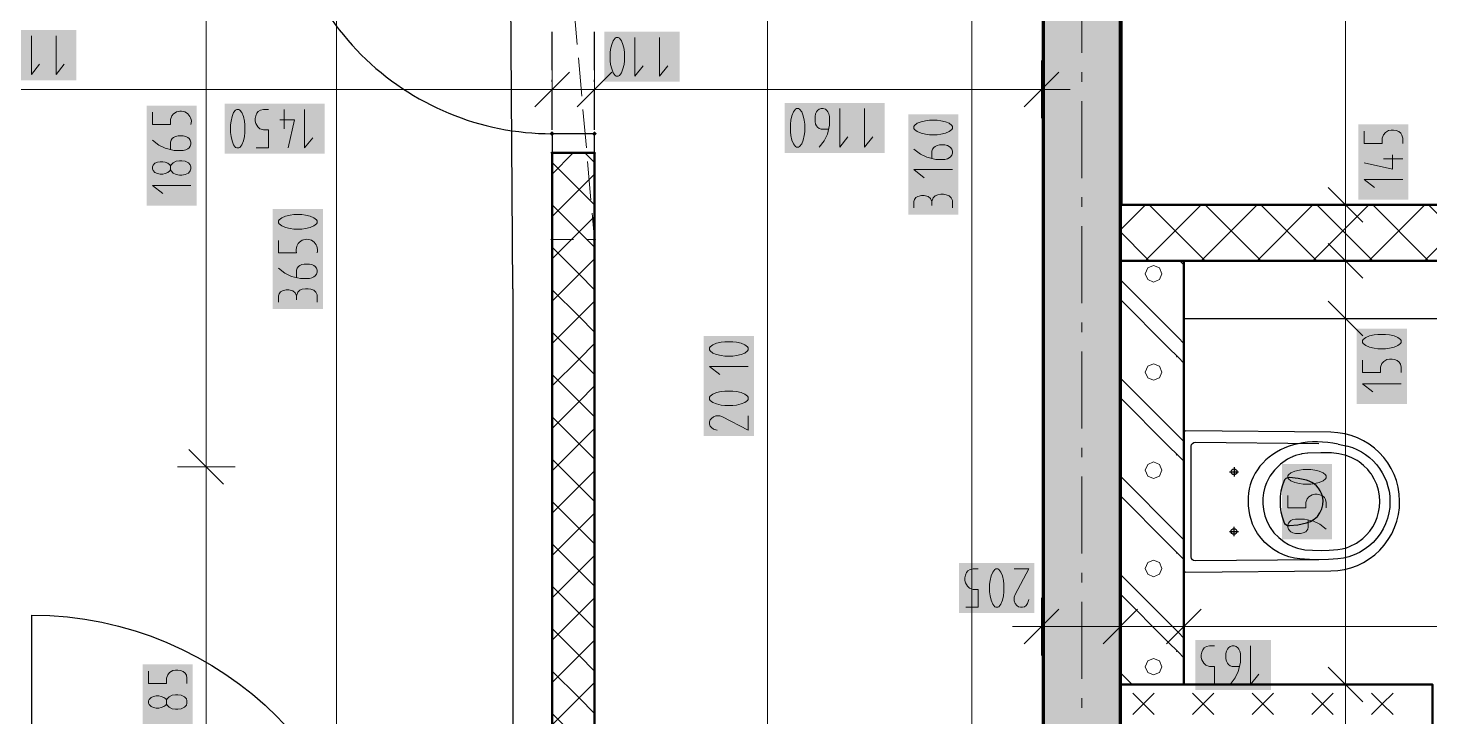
# Model space of a CAD drawing. Header units: millimetres. Extents: x 0 to 594, y 0 to 420.
# Drawn here: x 124.77 to 162.06, y 265.68 to 284.02 of the extents above; entities that cross this region are included whole.
import ezdxf

# ---------------------------------------------------------------- set-up
doc = ezdxf.new("R2010")
doc.units = ezdxf.units.MM
doc.header["$LTSCALE"] = 8
for name, color, linetype in [('PDF_Dvere', 7, 'Continuous'), ('PDF_Instalacni prizdivka do 1m', 7, 'Continuous'), ('PDF_Instalacni prizdivky', 7, 'Continuous'), ('PDF_Koty delkove', 7, 'Continuous'), ('PDF_Kuchyne', 7, 'Continuous'), ('PDF_Osy hlavni', 7, 'Continuous'), ('PDF_Preklady', 7, 'Continuous'), ('PDF_Pricky CP', 7, 'Continuous'), ('PDF_Pricky zdene', 7, 'Continuous'), ('PDF_Sanita', 7, 'Continuous'), ('PDF_Steny obvodove nosne', 7, 'Continuous'), ('RED_2.5mm^2', 1, 'Continuous')]:
    doc.layers.add(name, color=color, linetype=linetype)

msp = doc.modelspace()

# ---------------------------------------------------------------- hatches: boundary and pattern name
at = {"layer": 'PDF_Steny obvodove nosne', "true_color": 0xc0c0c0, "transparency": 33554559}
msp.add_hatch(color=9, dxfattribs=at).paths.add_polyline_path([(151.777, 343.884), (151.777, 253.993), (153.827, 253.993), (153.827, 346.377), (153.827, 348.917), (151.777, 348.231)])

# ---------------------------------------------------------------- linework, layer by layer
at = {"layer": 'PDF_Dvere', "lineweight": 25}
for points in [[(138.708, 287.661), (138.708, 288.381), (131.533, 288.381, 0.414214), (138.708, 281.206)], [(124.871, 259.169), (124.871, 268.394, -0.414213), (134.096, 259.169), (133.236, 259.169)]]:
    msp.add_lwpolyline(points, format="xyb", dxfattribs=at)
for points in [[(138.708, 282.895), (138.708, 283.92)], [(139.836, 282.895), (139.836, 283.92)], [(138.708, 282.588), (138.708, 282.639)], [(138.708, 281.306), (138.708, 282.331)], [(139.836, 282.588), (139.836, 282.639)], [(139.836, 281.306), (139.836, 282.331)]]:
    msp.add_lwpolyline(points, dxfattribs=at)
msp.add_lwpolyline([(139.836, 280.694), (139.836, 281.206), (138.708, 281.206), (138.708, 280.694)], close=True, dxfattribs=at)
at = {"layer": 'PDF_Dvere', "lineweight": 25, "transparency": 33554559}
for points in [[(138.708, 281.142), (138.644, 281.206), (138.772, 281.206), (138.708, 281.27)], [(139.836, 281.142), (139.772, 281.206), (139.9, 281.206), (139.836, 281.27)]]:
    msp.add_solid(points, dxfattribs=at)
at = {"layer": 'PDF_Instalacni prizdivka do 1m', "lineweight": 25}
msp.add_lwpolyline([(177.556, 277.824), (155.518, 277.824), (155.518, 276.286), (177.556, 276.286)], close=True, dxfattribs=at)
at = {"layer": 'PDF_Instalacni prizdivky', "lineweight": 50}
msp.add_lwpolyline([(153.827, 277.824), (153.827, 266.549), (153.827, 266.549), (155.518, 266.549), (155.518, 277.824), (153.878, 277.824)], close=True, dxfattribs=at)
at = {"layer": 'PDF_Instalacni prizdivky', "lineweight": 9}
for points in [[(154.711, 277.697), (154.556, 277.633), (154.491, 277.478), (154.556, 277.323), (154.711, 277.258), (154.866, 277.323), (154.931, 277.478), (154.866, 277.633)], [(154.711, 275.084), (154.556, 275.019), (154.491, 274.864), (154.556, 274.709), (154.711, 274.645), (154.866, 274.709), (154.931, 274.864), (154.866, 275.019)], [(154.711, 272.47), (154.556, 272.406), (154.491, 272.25), (154.556, 272.095), (154.711, 272.031), (154.866, 272.095), (154.931, 272.25), (154.866, 272.406)], [(154.711, 269.856), (154.556, 269.792), (154.491, 269.637), (154.556, 269.481), (154.711, 269.417), (154.866, 269.481), (154.931, 269.637), (154.866, 269.792)], [(154.711, 267.243), (154.556, 267.178), (154.491, 267.023), (154.556, 266.868), (154.711, 266.803), (154.866, 266.868), (154.931, 267.023), (154.866, 267.178)]]:
    msp.add_lwpolyline(points, close=True, dxfattribs=at)
for points in [[(155.518, 277.716), (155.411, 277.824)], [(155.518, 275.625), (155.364, 275.779), (153.827, 277.316)], [(155.364, 275.256), (155.103, 275.518), (153.827, 276.794)], [(155.518, 275.102), (155.364, 275.256)], [(155.518, 273.011), (155.364, 273.165), (153.827, 274.703)], [(155.103, 272.904), (153.827, 274.18)], [(155.364, 272.642), (155.103, 272.904)], [(155.518, 272.489), (155.364, 272.642)], [(155.518, 270.398), (155.364, 270.551), (153.827, 272.089)], [(155.103, 270.29), (153.827, 271.566)], [(155.364, 270.029), (155.103, 270.29)], [(155.518, 269.875), (155.364, 270.029)], [(155.518, 267.784), (155.364, 267.938), (153.827, 269.475)], [(155.103, 267.676), (153.827, 268.953)], [(155.364, 267.415), (155.103, 267.676)], [(155.518, 267.261), (155.364, 267.415)], [(154.14, 266.549), (153.827, 266.862)]]:
    msp.add_lwpolyline(points, dxfattribs=at)
at = {"layer": 'PDF_Instalacni prizdivky', "lineweight": 9, "transparency": 33554559}
for points in [[(155.325, 275.251), (155.302, 275.274), (155.348, 275.274), (155.325, 275.298)], [(155.325, 272.638), (155.302, 272.661), (155.348, 272.661), (155.325, 272.684)], [(155.325, 270.024), (155.302, 270.047), (155.348, 270.047), (155.325, 270.07)], [(155.325, 267.41), (155.302, 267.433), (155.348, 267.433), (155.325, 267.456)]]:
    msp.add_solid(points, dxfattribs=at)
at = {"layer": 'PDF_Koty delkove', "lineweight": 18}
for points in [[(159.819, 201.257), (159.819, 207.919), (159.819, 209.406), (159.819, 214.232), (159.819, 226.311), (159.819, 231.859), (159.819, 233.134), (159.819, 235.697), (159.819, 235.977), (159.819, 238.464), (159.819, 245.631), (159.819, 246.152), (159.819, 246.197), (159.819, 252.01), (159.819, 253.839), (159.819, 256.453), (159.819, 264.96), (159.819, 266.549), (159.819, 276.286), (159.819, 277.824), (159.819, 279.31), (159.819, 282.769), (159.819, 346.377)], [(149.874, 256.404), (149.874, 256.657), (149.874, 260.145), (149.874, 261.578), (149.874, 264.191), (149.874, 272.982), (149.874, 296.581), (149.874, 298.067)], [(129.51, 259.169), (129.51, 272.34), (129.51, 291.456), (129.51, 296.581)], [(132.971, 131.814), (132.971, 141.401), (132.971, 148.214), (132.971, 152.006), (132.971, 168.201), (132.971, 172.708), (132.971, 188.291), (132.971, 256.401), (132.971, 259.169), (132.971, 296.581)], [(144.437, 296.581), (144.437, 284.794), (144.437, 264.191), (144.437, 263.423)], [(124.857, 283.808), (124.857, 282.783), (125.075, 283.056)], [(125.514, 283.808), (125.514, 282.783), (125.732, 283.056)], [(140.5, 283.748), (140.472, 283.765), (140.418, 283.765), (140.39, 283.748), (140.336, 283.679), (140.295, 283.577), (140.268, 283.457), (140.254, 283.354)], [(140.254, 283.354), (140.254, 283.149), (140.268, 283.048), (140.295, 282.928), (140.336, 282.825), (140.39, 282.757), (140.418, 282.74), (140.472, 282.74), (140.5, 282.757), (140.554, 282.825), (140.595, 282.928), (140.623, 283.048), (140.637, 283.149), (140.637, 283.354), (140.623, 283.457), (140.595, 283.577), (140.554, 283.679), (140.5, 283.748)], [(140.911, 283.765), (140.911, 282.74), (141.129, 283.013)], [(141.568, 283.765), (141.568, 282.74), (141.786, 283.013)], [(138.708, 283.155), (138.708, 282.386), (138.708, 281.617)], [(139.836, 283.155), (139.836, 282.386), (139.836, 281.617)], [(151.726, 283.155), (151.726, 282.386), (151.726, 281.617)], [(139.17, 282.847), (138.247, 281.925)], [(140.297, 282.847), (139.375, 281.925)], [(152.187, 282.847), (151.265, 281.925)], [(151.726, 282.386), (147.263, 282.386), (146.587, 282.386), (142.789, 282.386), (139.836, 282.386), (138.708, 282.386), (123.846, 282.386), (122.719, 282.386), (115.8, 282.386), (98.375, 282.386), (96.838, 282.386), (95.812, 282.386)], [(151.726, 282.386), (152.495, 282.386)], [(130.84, 280.827), (131.168, 280.827), (131.168, 281.305), (131.031, 281.305), (130.936, 281.339), (130.881, 281.391), (130.827, 281.476), (130.813, 281.543), (130.813, 281.612), (130.827, 281.681), (130.854, 281.748), (130.895, 281.8), (130.949, 281.835), (131.031, 281.852), (131.168, 281.852)], [(131.579, 281.852), (131.579, 281.339)], [(132.127, 281.852), (132.127, 280.827), (132.345, 281.1)], [(146.062, 281.326), (145.87, 281.326), (145.815, 281.344), (145.774, 281.377), (145.747, 281.412), (145.72, 281.462), (145.706, 281.531), (145.706, 281.667), (145.72, 281.736), (145.747, 281.787), (145.774, 281.821), (145.815, 281.856), (145.87, 281.873), (145.925, 281.873), (145.98, 281.856), (146.021, 281.821), (146.048, 281.787), (146.076, 281.736)], [(146.076, 281.736), (146.09, 281.667), (146.09, 281.429), (146.035, 281.19), (145.952, 281.019), (145.815, 280.848)], [(146.363, 281.873), (146.363, 280.848), (146.582, 281.121)], [(147.02, 281.873), (147.02, 280.848), (147.239, 281.121)], [(131.47, 281.578), (131.853, 281.578), (131.688, 280.827)], [(160.313, 281.276), (160.313, 280.947), (160.79, 280.947), (160.79, 281.085), (160.825, 281.18), (160.877, 281.235), (160.962, 281.289), (161.029, 281.303), (161.098, 281.303), (161.167, 281.289), (161.234, 281.262), (161.286, 281.221), (161.32, 281.167), (161.338, 281.085), (161.338, 280.947)], [(128.556, 280.79), (128.556, 280.981), (128.573, 281.036), (128.607, 281.077), (128.642, 281.104), (128.692, 281.131), (128.761, 281.145), (128.897, 281.145), (128.966, 281.131), (129.017, 281.104), (129.051, 281.077), (129.086, 281.036), (129.103, 280.981), (129.103, 280.927), (129.086, 280.872), (129.051, 280.831), (129.017, 280.804), (128.966, 280.776), (128.897, 280.762), (128.659, 280.762), (128.42, 280.817), (128.249, 280.899), (128.078, 281.036)], [(148.815, 280.551), (148.815, 280.742), (148.832, 280.797), (148.866, 280.839), (148.901, 280.866), (148.951, 280.893), (149.02, 280.907), (149.156, 280.907), (149.225, 280.893), (149.276, 280.866), (149.31, 280.839), (149.345, 280.797), (149.362, 280.742), (149.362, 280.688), (149.345, 280.633), (149.31, 280.592), (149.276, 280.565), (149.225, 280.537)], [(128.864, 280.488), (128.795, 280.488), (128.71, 280.474), (128.625, 280.434), (128.573, 280.379), (128.556, 280.352), (128.556, 280.242), (128.573, 280.215), (128.625, 280.16), (128.71, 280.119), (128.795, 280.105), (128.864, 280.105), (128.949, 280.119), (129.035, 280.16), (129.086, 280.215), (129.103, 280.27), (129.103, 280.324), (129.086, 280.379), (129.035, 280.434), (128.949, 280.474), (128.864, 280.488)], [(149.225, 280.537), (149.156, 280.523), (148.917, 280.523), (148.678, 280.578), (148.507, 280.66), (148.337, 280.797)], [(161.064, 280.646), (161.064, 280.263), (160.313, 280.428)], [(161.338, 280.537), (160.825, 280.537)], [(128.556, 280.242), (128.539, 280.215), (128.487, 280.174), (128.42, 280.147), (128.351, 280.133), (128.282, 280.133), (128.215, 280.147), (128.146, 280.174), (128.095, 280.229), (128.078, 280.27), (128.078, 280.324), (128.095, 280.365), (128.146, 280.42), (128.215, 280.447), (128.282, 280.461), (128.351, 280.461), (128.42, 280.447), (128.487, 280.42), (128.539, 280.379), (128.556, 280.352)], [(149.362, 280.25), (148.337, 280.25), (148.61, 280.031)], [(129.103, 279.831), (128.078, 279.831), (128.351, 279.613)], [(160.281, 278.849), (159.358, 279.771)], [(161.338, 279.989), (160.313, 279.989), (160.585, 279.771)], [(148.337, 279.237), (148.337, 279.401), (148.353, 279.456), (148.388, 279.51), (148.44, 279.538), (148.541, 279.565), (148.61, 279.565), (148.712, 279.538), (148.781, 279.483), (148.815, 279.401), (148.815, 279.292)], [(149.362, 279.237), (149.362, 279.428), (149.327, 279.497), (149.276, 279.552), (149.191, 279.579), (149.122, 279.593), (149.053, 279.593), (148.968, 279.579), (148.901, 279.552), (148.849, 279.497), (148.815, 279.401)], [(160.588, 279.31), (159.819, 279.31), (159.051, 279.31)], [(160.281, 277.363), (159.358, 278.285)], [(131.911, 277.383), (131.911, 277.574), (131.929, 277.629), (131.963, 277.67), (131.997, 277.697), (132.048, 277.724), (132.116, 277.738), (132.253, 277.738), (132.321, 277.724), (132.373, 277.697), (132.406, 277.67), (132.441, 277.629), (132.459, 277.574), (132.459, 277.52), (132.441, 277.465), (132.406, 277.424), (132.373, 277.397), (132.321, 277.369), (132.253, 277.355), (132.014, 277.355), (131.775, 277.41), (131.604, 277.492), (131.434, 277.629)], [(160.588, 277.824), (159.819, 277.824), (159.051, 277.824)], [(131.434, 276.726), (131.434, 276.89), (131.45, 276.945), (131.485, 276.999), (131.536, 277.027), (131.638, 277.054), (131.706, 277.054), (131.809, 277.027), (131.878, 276.972), (131.911, 276.89), (131.911, 276.781)], [(132.459, 276.726), (132.459, 276.917), (132.424, 276.985), (132.373, 277.04), (132.288, 277.067), (132.219, 277.081), (132.15, 277.081), (132.065, 277.067), (131.997, 277.04), (131.946, 276.985), (131.911, 276.89)], [(160.281, 275.825), (159.358, 276.748)], [(160.588, 276.286), (159.819, 276.286), (159.051, 276.286)], [(160.885, 275.867), (160.68, 275.867), (160.579, 275.853), (160.459, 275.826), (160.356, 275.785), (160.288, 275.73), (160.271, 275.703), (160.271, 275.648), (160.288, 275.62), (160.356, 275.566), (160.459, 275.525), (160.579, 275.497), (160.68, 275.483), (160.885, 275.483), (160.988, 275.497), (161.108, 275.525), (161.21, 275.566), (161.279, 275.62), (161.296, 275.648), (161.296, 275.703), (161.279, 275.73), (161.21, 275.785), (161.108, 275.826), (160.988, 275.853)], [(160.988, 275.853), (160.885, 275.867)], [(143.925, 275.013), (142.9, 275.013), (143.173, 274.795)], [(160.271, 275.183), (160.271, 274.854), (160.749, 274.854), (160.749, 274.991), (160.784, 275.087), (160.835, 275.142), (160.92, 275.196), (160.988, 275.21), (161.057, 275.21), (161.125, 275.196), (161.193, 275.169), (161.244, 275.128), (161.279, 275.073), (161.296, 274.991), (161.296, 274.854)], [(161.296, 274.553), (160.271, 274.553), (160.544, 274.334)], [(143.925, 273.699), (143.925, 273.315), (143.241, 273.672), (143.173, 273.699), (143.07, 273.699), (143.002, 273.672), (142.951, 273.631), (142.916, 273.59), (142.9, 273.535), (142.9, 273.48), (142.916, 273.425), (142.951, 273.384), (143.002, 273.343), (143.104, 273.315)], [(129.971, 271.879), (129.049, 272.801)], [(130.279, 272.34), (129.51, 272.34), (128.741, 272.34)], [(158.896, 272.267), (158.691, 272.267), (158.589, 272.253), (158.469, 272.225), (158.367, 272.184), (158.298, 272.13), (158.282, 272.102), (158.282, 272.048), (158.298, 272.02), (158.367, 271.966), (158.469, 271.925), (158.589, 271.897), (158.691, 271.883), (158.896, 271.883)], [(158.896, 271.883), (158.998, 271.897), (159.118, 271.925), (159.221, 271.966), (159.289, 272.02), (159.307, 272.048), (159.307, 272.102), (159.289, 272.13), (159.221, 272.184), (159.118, 272.225), (158.998, 272.253), (158.896, 272.267)], [(158.282, 271.582), (158.282, 271.254), (158.759, 271.254), (158.759, 271.391), (158.794, 271.486), (158.846, 271.541), (158.931, 271.596), (158.998, 271.61), (159.067, 271.61), (159.136, 271.596), (159.203, 271.568), (159.255, 271.527), (159.289, 271.473), (159.307, 271.391), (159.307, 271.254)], [(159.307, 270.679), (159.136, 270.816), (158.965, 270.898), (158.726, 270.952), (158.486, 270.952), (158.418, 270.938), (158.367, 270.911), (158.333, 270.884), (158.298, 270.843), (158.282, 270.788), (158.282, 270.734), (158.298, 270.679), (158.333, 270.638), (158.367, 270.611), (158.418, 270.583), (158.486, 270.569), (158.623, 270.569), (158.691, 270.583), (158.759, 270.611), (158.811, 270.679), (158.828, 270.734), (158.828, 270.925)], [(149.719, 268.603), (150.047, 268.603), (150.047, 269.081), (149.91, 269.081), (149.815, 269.116), (149.76, 269.167), (149.706, 269.252), (149.692, 269.32), (149.692, 269.388), (149.706, 269.457), (149.733, 269.525), (149.774, 269.576), (149.828, 269.611), (149.91, 269.628), (150.047, 269.628)], [(150.513, 268.603), (150.567, 268.603), (150.595, 268.62), (150.649, 268.688), (150.69, 268.791), (150.718, 268.911), (150.732, 269.012), (150.732, 269.217), (150.718, 269.32), (150.69, 269.44), (150.649, 269.542), (150.595, 269.611), (150.567, 269.628), (150.513, 269.628), (150.485, 269.611), (150.431, 269.542), (150.39, 269.44), (150.363, 269.32), (150.349, 269.217)], [(151.006, 269.628), (151.389, 269.628), (151.033, 268.944), (151.006, 268.876), (151.006, 268.773), (151.033, 268.706), (151.074, 268.654), (151.115, 268.62), (151.17, 268.603), (151.224, 268.603), (151.279, 268.62), (151.32, 268.654), (151.361, 268.706), (151.389, 268.807)], [(150.349, 269.217), (150.349, 269.012), (150.363, 268.911), (150.39, 268.791), (150.431, 268.688), (150.485, 268.62), (150.513, 268.603)], [(152.187, 268.552), (151.265, 267.629)], [(151.726, 268.859), (151.726, 268.09), (151.726, 267.322)], [(154.288, 268.552), (153.366, 267.629)], [(153.827, 268.859), (153.827, 268.09), (153.827, 267.322)], [(155.979, 268.552), (155.057, 267.629)], [(155.518, 268.859), (155.518, 268.09), (155.518, 267.322)], [(151.726, 268.09), (150.957, 268.09)], [(190.009, 268.09), (188.882, 268.09), (183.507, 268.09), (177.556, 268.09), (155.518, 268.09), (153.827, 268.09), (151.726, 268.09)], [(156.006, 266.553), (156.335, 266.553), (156.335, 267.03), (156.198, 267.03), (156.102, 267.065), (156.047, 267.117), (155.993, 267.202), (155.979, 267.269), (155.979, 267.338), (155.993, 267.407), (156.02, 267.474), (156.061, 267.526), (156.116, 267.56), (156.198, 267.578), (156.335, 267.578)], [(156.65, 267.167), (156.636, 267.235), (156.636, 267.372), (156.65, 267.44), (156.677, 267.492), (156.704, 267.526), (156.745, 267.56), (156.8, 267.578), (156.855, 267.578), (156.91, 267.56), (156.951, 267.526), (156.978, 267.492), (157.006, 267.44), (157.02, 267.372), (157.02, 267.133), (156.965, 266.894), (156.883, 266.723), (156.745, 266.553)], [(157.293, 267.578), (157.293, 266.553), (157.512, 266.825)], [(156.992, 267.03), (156.8, 267.03), (156.745, 267.048), (156.704, 267.082), (156.677, 267.117), (156.65, 267.167)], [(127.972, 266.905), (127.972, 266.576), (128.45, 266.576), (128.45, 266.714), (128.485, 266.809), (128.536, 266.864), (128.621, 266.918), (128.689, 266.932), (128.757, 266.932), (128.826, 266.918), (128.894, 266.891), (128.945, 266.85), (128.98, 266.796), (128.997, 266.714), (128.997, 266.576)], [(160.281, 266.088), (159.358, 267.01)], [(160.588, 266.549), (159.819, 266.549), (159.051, 266.549)], [(128.433, 266.001), (128.381, 265.96), (128.314, 265.933), (128.245, 265.919), (128.176, 265.919), (128.109, 265.933), (128.04, 265.96), (127.989, 266.015), (127.972, 266.056), (127.972, 266.111), (127.989, 266.152), (128.04, 266.207), (128.109, 266.234), (128.176, 266.248), (128.245, 266.248), (128.314, 266.234), (128.381, 266.207), (128.433, 266.166), (128.45, 266.139)], [(128.45, 266.029), (128.433, 266.001)]]:
    msp.add_lwpolyline(points, dxfattribs=at)
for points in [[(128.078, 281.775), (128.078, 281.447), (128.556, 281.447), (128.556, 281.584), (128.591, 281.679), (128.642, 281.734, -0.753202), (129.103, 281.447)], [(131.434, 278.368), (131.434, 278.04), (131.911, 278.04, -1.30691), (132.459, 278.04)]]:
    msp.add_lwpolyline(points, format="xyb", dxfattribs=at)
for points in [[(130.156, 281.441), (130.156, 281.236), (130.17, 281.134), (130.197, 281.015), (130.238, 280.912), (130.292, 280.843), (130.32, 280.827), (130.374, 280.827), (130.402, 280.843), (130.456, 280.912), (130.497, 281.015), (130.525, 281.134), (130.539, 281.236), (130.539, 281.441), (130.525, 281.543), (130.497, 281.663), (130.456, 281.766), (130.402, 281.835), (130.374, 281.852), (130.32, 281.852), (130.292, 281.835), (130.238, 281.766), (130.197, 281.663), (130.17, 281.543)], [(145.049, 281.462), (145.049, 281.257), (145.063, 281.156), (145.09, 281.036), (145.131, 280.934), (145.185, 280.865), (145.213, 280.848), (145.267, 280.848), (145.295, 280.865), (145.35, 280.934), (145.391, 281.036), (145.419, 281.156), (145.433, 281.257), (145.433, 281.462), (145.419, 281.565), (145.391, 281.685), (145.35, 281.787), (145.295, 281.856), (145.267, 281.873), (145.213, 281.873), (145.185, 281.856), (145.131, 281.787), (145.09, 281.685), (145.063, 281.565)], [(148.951, 281.564), (148.746, 281.564), (148.644, 281.55), (148.525, 281.523), (148.422, 281.482), (148.353, 281.427), (148.337, 281.399), (148.337, 281.345), (148.353, 281.317), (148.422, 281.263), (148.525, 281.222), (148.644, 281.194), (148.746, 281.18), (148.951, 281.18), (149.053, 281.194), (149.173, 281.222), (149.276, 281.263), (149.345, 281.317), (149.362, 281.345), (149.362, 281.399), (149.345, 281.427), (149.276, 281.482), (149.173, 281.523), (149.053, 281.55)], [(132.048, 279.053), (131.843, 279.053), (131.741, 279.039), (131.621, 279.011), (131.519, 278.97), (131.45, 278.916), (131.434, 278.888), (131.434, 278.834), (131.45, 278.806), (131.519, 278.752), (131.621, 278.711), (131.741, 278.683), (131.843, 278.669), (132.048, 278.669), (132.15, 278.683), (132.27, 278.711), (132.373, 278.752), (132.441, 278.806), (132.459, 278.834), (132.459, 278.888), (132.441, 278.916), (132.373, 278.97), (132.27, 279.011), (132.15, 279.039)], [(143.514, 275.67), (143.309, 275.67), (143.207, 275.656), (143.087, 275.629), (142.985, 275.588), (142.916, 275.534), (142.9, 275.506), (142.9, 275.452), (142.916, 275.424), (142.985, 275.369), (143.087, 275.328), (143.207, 275.3), (143.309, 275.286), (143.514, 275.286), (143.616, 275.3), (143.736, 275.328), (143.839, 275.369), (143.907, 275.424), (143.925, 275.452), (143.925, 275.506), (143.907, 275.534), (143.839, 275.588), (143.736, 275.629), (143.616, 275.656)], [(143.514, 274.356), (143.309, 274.356), (143.207, 274.342), (143.087, 274.315), (142.985, 274.274), (142.916, 274.22), (142.9, 274.192), (142.9, 274.137), (142.916, 274.11), (142.985, 274.055), (143.087, 274.014), (143.207, 273.986), (143.309, 273.972), (143.514, 273.972), (143.616, 273.986), (143.736, 274.014), (143.839, 274.055), (143.907, 274.11), (143.925, 274.137), (143.925, 274.192), (143.907, 274.22), (143.839, 274.274), (143.736, 274.315), (143.616, 274.342)], [(128.757, 266.275), (128.689, 266.275), (128.604, 266.261), (128.519, 266.221), (128.467, 266.166), (128.45, 266.139), (128.45, 266.029), (128.467, 266.001), (128.519, 265.946), (128.604, 265.905), (128.689, 265.891), (128.757, 265.891), (128.843, 265.905), (128.929, 265.946), (128.98, 266.001), (128.997, 266.056), (128.997, 266.111), (128.98, 266.166), (128.929, 266.221), (128.843, 266.261)]]:
    msp.add_lwpolyline(points, close=True, dxfattribs=at)
at = {"layer": 'PDF_Koty delkove', "color": 7, "lineweight": 18, "true_color": 0xffffff, "transparency": 33554559}
for points in [[(126.051, 283.962), (124.046, 283.962), (126.051, 282.63), (124.046, 282.63)], [(142.105, 283.919), (140.1, 283.919), (142.105, 282.587), (140.1, 282.587)], [(129.257, 279.294), (129.257, 281.956), (127.925, 279.294), (127.925, 281.956)], [(132.664, 282.006), (130.002, 282.006), (132.664, 280.673), (130.002, 280.673)], [(147.557, 282.027), (144.896, 282.027), (147.557, 280.695), (144.896, 280.695)], [(149.516, 279.055), (149.516, 281.717), (148.183, 279.055), (148.183, 281.717)], [(161.492, 279.452), (161.492, 281.457), (160.159, 279.452), (160.159, 281.457)], [(132.612, 276.544), (132.612, 279.206), (131.28, 276.544), (131.28, 279.206)], [(161.45, 274.015), (161.45, 276.02), (160.118, 274.015), (160.118, 276.02)], [(144.079, 273.162), (144.079, 275.824), (142.746, 273.162), (142.746, 275.824)], [(159.461, 270.415), (159.461, 272.42), (158.128, 270.415), (158.128, 272.42)], [(151.543, 269.782), (149.538, 269.782), (151.543, 268.449), (149.538, 268.449)], [(157.831, 267.732), (155.826, 267.732), (157.831, 266.399), (155.826, 266.399)], [(129.151, 264.424), (129.151, 267.085), (127.819, 264.424), (127.819, 267.085)]]:
    msp.add_solid(points, dxfattribs=at)
at = {"layer": 'PDF_Kuchyne', "lineweight": 13}
msp.add_lwpolyline([(153.878, 285.46), (153.878, 297.76), (153.878, 303.91), (166.178, 303.91), (166.178, 297.76), (160.028, 297.76), (160.028, 285.46), (172.277, 285.46), (172.277, 279.31), (153.878, 279.31), (153.878, 285.46)], dxfattribs=at)
at = {"layer": 'PDF_Osy hlavni', "lineweight": 18}
for points in [[(152.802, 283.356), (152.802, 285.406)], [(152.802, 282.588), (152.802, 282.844)], [(152.802, 280.025), (152.802, 282.075)], [(152.802, 279.256), (152.802, 279.513)], [(152.802, 276.694), (152.802, 278.744)], [(152.802, 275.925), (152.802, 276.181)], [(152.802, 273.363), (152.802, 275.413)], [(152.802, 272.594), (152.802, 272.85)], [(152.802, 270.031), (152.802, 272.081)], [(152.802, 269.263), (152.802, 269.519)], [(152.802, 266.7), (152.802, 268.75)], [(152.802, 265.932), (152.802, 266.188)]]:
    msp.add_lwpolyline(points, dxfattribs=at)
at = {"layer": 'PDF_Preklady', "lineweight": 18}
for points in [[(139.379, 283.583), (139.289, 284.604)], [(138.708, 282.69), (138.708, 283.715)], [(139.836, 282.69), (139.836, 283.715)], [(139.5, 282.204), (139.41, 283.225)], [(138.708, 281.306), (138.708, 282.331)], [(139.836, 281.306), (139.836, 282.331)], [(139.621, 280.826), (139.531, 281.847)], [(138.708, 280.694), (138.708, 280.948)], [(139.836, 280.694), (139.836, 280.948)], [(138.708, 279.923), (138.708, 280.694)], [(139.743, 279.448), (139.653, 280.469)], [(139.836, 279.923), (139.836, 280.694)], [(138.708, 278.539), (138.708, 279.564)], [(139.836, 278.539), (139.836, 279.564)], [(139.642, 278.388), (139.836, 278.388), (139.774, 279.09)], [(139.283, 278.388), (138.708, 278.388)]]:
    msp.add_lwpolyline(points, dxfattribs=at)
at = {"layer": 'PDF_Preklady', "lineweight": 18, "transparency": 33554559}
for points in [[(138.708, 280.648), (138.662, 280.694), (138.755, 280.694), (138.708, 280.74)], [(138.708, 280.648), (138.662, 280.694), (138.755, 280.694), (138.708, 280.74)], [(139.836, 280.648), (139.79, 280.694), (139.882, 280.694), (139.836, 280.74)], [(139.836, 280.648), (139.79, 280.694), (139.882, 280.694), (139.836, 280.74)], [(138.708, 278.341), (138.662, 278.388), (138.755, 278.388), (138.708, 278.434)], [(138.755, 278.388), (138.708, 278.341), (138.708, 278.434), (138.662, 278.388)], [(139.882, 278.388), (139.836, 278.341), (139.836, 278.434), (139.79, 278.388)], [(139.836, 278.341), (139.79, 278.388), (139.882, 278.388), (139.836, 278.434)], [(139.84, 278.342), (139.79, 278.383), (139.882, 278.392), (139.832, 278.433)]]:
    msp.add_solid(points, dxfattribs=at)
at = {"layer": 'PDF_Pricky CP', "lineweight": 50}
msp.add_lwpolyline([(162.129, 264.96), (162.129, 266.549), (155.518, 266.549), (153.827, 266.549), (153.827, 264.96), (160.541, 264.96), (160.541, 256.453), (162.129, 256.453), (162.129, 256.606), (162.129, 264.96)], dxfattribs=at)
at = {"layer": 'PDF_Pricky CP', "lineweight": 9}
for points in [[(153.932, 266.546), (153.929, 266.549)], [(154.442, 266.036), (154.158, 266.321)], [(154.726, 265.752), (154.442, 266.036), (154.726, 266.321)], [(154.954, 266.549), (154.952, 266.546)], [(155.521, 266.546), (155.518, 266.549)], [(156.031, 266.036), (155.746, 266.321)], [(156.315, 265.752), (156.031, 266.036), (156.315, 266.321)], [(156.543, 266.549), (156.541, 266.546)], [(157.109, 266.546), (157.107, 266.549)], [(157.619, 266.036), (157.335, 266.321)], [(157.904, 265.752), (157.619, 266.036), (157.904, 266.321)], [(158.132, 266.549), (158.129, 266.546)], [(158.698, 266.546), (158.696, 266.549)], [(159.208, 266.036), (158.924, 266.321)], [(159.493, 265.752), (159.208, 266.036), (159.493, 266.321)], [(159.721, 266.549), (159.718, 266.546)], [(160.287, 266.546), (160.284, 266.549)], [(160.797, 266.036), (160.513, 266.321)], [(161.081, 265.752), (160.797, 266.036), (161.081, 266.321)], [(161.309, 266.549), (161.307, 266.546)], [(161.876, 266.546), (161.873, 266.549)], [(154.442, 266.036), (154.158, 265.752)], [(156.031, 266.036), (155.746, 265.752)], [(157.619, 266.036), (157.335, 265.752)], [(159.208, 266.036), (158.924, 265.752)], [(160.797, 266.036), (160.513, 265.752)]]:
    msp.add_lwpolyline(points, dxfattribs=at)
at = {"layer": 'PDF_Pricky zdene', "lineweight": 9}
for points in [[(139.272, 280.694), (138.708, 280.13)], [(139.836, 280.438), (139.58, 280.694)], [(139.836, 279.31), (139.426, 279.72), (138.708, 280.438)], [(139.836, 280.13), (139.426, 279.72), (138.708, 279.003)], [(139.836, 278.183), (139.426, 278.593), (138.708, 279.31)], [(139.836, 279.003), (139.426, 278.593), (138.708, 277.875)], [(154.493, 279.31), (153.827, 278.644)], [(155.979, 279.31), (154.544, 277.875), (154.493, 277.824)], [(156.082, 277.824), (156.031, 277.875), (154.596, 279.31)], [(157.466, 279.31), (156.031, 277.875), (155.979, 277.824)], [(157.568, 277.824), (157.517, 277.875), (156.082, 279.31)], [(158.952, 279.31), (157.517, 277.875), (157.466, 277.824)], [(159.054, 277.824), (159.003, 277.875), (157.568, 279.31)], [(160.438, 279.31), (159.003, 277.875), (158.952, 277.824)], [(160.541, 277.824), (160.489, 277.875), (159.054, 279.31)], [(161.924, 279.31), (160.489, 277.875), (160.438, 277.824)], [(162.027, 277.824), (161.976, 277.875), (160.541, 279.31)], [(163.411, 279.31), (161.976, 277.875), (161.924, 277.824)], [(163.513, 277.824), (163.462, 277.875), (162.027, 279.31)], [(154.596, 277.824), (154.544, 277.875), (153.827, 278.592)], [(139.836, 277.055), (139.426, 277.465), (138.708, 278.183)], [(139.836, 277.875), (139.426, 277.465), (138.708, 276.748)], [(139.836, 275.928), (139.426, 276.338), (138.708, 277.055)], [(139.836, 276.748), (139.426, 276.338), (138.708, 275.62)], [(139.836, 274.8), (139.426, 275.21), (138.708, 275.928)], [(139.836, 275.62), (139.426, 275.21), (138.708, 274.493)], [(139.836, 273.673), (139.426, 274.083), (138.708, 274.8)], [(139.836, 274.493), (139.426, 274.083), (138.708, 273.365)], [(139.836, 272.545), (139.426, 272.955), (138.708, 273.673)], [(139.836, 273.365), (139.426, 272.955), (138.708, 272.238)], [(139.836, 271.418), (139.426, 271.828), (138.708, 272.545)], [(139.836, 272.238), (139.426, 271.828), (138.708, 271.11)], [(139.836, 270.29), (139.426, 270.7), (138.708, 271.418)], [(139.836, 271.11), (139.426, 270.7), (138.708, 269.983)], [(139.836, 269.163), (139.426, 269.573), (138.708, 270.29)], [(139.836, 269.983), (139.426, 269.573), (138.708, 268.855)], [(139.836, 268.035), (139.426, 268.445), (138.708, 269.163)], [(139.836, 268.855), (139.426, 268.445), (138.708, 267.728)], [(139.836, 266.908), (139.426, 267.318), (138.708, 268.035)], [(139.836, 267.728), (139.426, 267.318), (138.708, 266.6)], [(139.836, 265.78), (139.426, 266.19), (138.708, 266.908)], [(139.836, 266.6), (139.426, 266.19), (138.708, 265.473)], [(139.836, 264.653), (139.426, 265.063), (138.708, 265.78)]]:
    msp.add_lwpolyline(points, dxfattribs=at)
at = {"layer": 'PDF_Pricky zdene', "lineweight": 50}
for points in [[(138.708, 280.694), (139.836, 280.694)], [(138.708, 280.694), (138.708, 278.388), (138.708, 264.191), (139.836, 264.191), (139.836, 278.388), (139.836, 280.694)], [(188.523, 279.31), (153.878, 279.31), (153.827, 279.31), (153.827, 277.824), (153.878, 277.824), (188.523, 277.824)]]:
    msp.add_lwpolyline(points, dxfattribs=at)
at = {"layer": 'PDF_Sanita', "lineweight": 25}
msp.add_lwpolyline([(159.429, 273.261), (155.571, 273.296), (155.57, 273.296), (155.534, 273.281), (155.519, 273.245), (155.518, 269.59), (155.518, 269.59), (155.533, 269.554), (155.569, 269.539), (159.428, 269.571), (159.609, 269.582), (159.788, 269.61), (159.963, 269.655), (160.132, 269.717), (160.295, 269.796), (160.449, 269.89), (160.594, 270), (160.728, 270.123), (160.848, 270.258), (160.955, 270.405), (161.047, 270.561), (161.123, 270.725), (161.183, 270.895), (161.225, 271.071), (161.25, 271.25), (161.257, 271.432, 0.409117)], format="xyb", close=True, dxfattribs=at)
for points in [[(159.11, 269.869), (155.816, 269.841), (155.777, 269.848), (155.743, 269.87), (155.721, 269.903), (155.712, 269.943), (155.712, 269.944), (155.713, 272.892), (155.713, 272.892), (155.722, 272.932), (155.744, 272.965), (155.778, 272.987), (155.817, 272.994), (159.111, 272.964)], [(159.618, 272.94), (159.747, 272.922), (159.876, 272.892), (160.001, 272.852), (160.123, 272.801), (160.239, 272.739), (160.35, 272.668), (160.455, 272.588), (160.552, 272.498), (160.642, 272.401), (160.722, 272.296), (160.793, 272.185), (160.855, 272.068), (160.906, 271.947), (160.946, 271.822), (160.975, 271.693), (160.993, 271.562), (161, 271.412), (160.993, 271.262), (160.971, 271.114), (160.934, 270.968), (160.883, 270.827), (160.818, 270.691), (160.74, 270.562), (160.65, 270.442), (160.549, 270.33), (160.437, 270.23), (160.316, 270.14), (160.187, 270.063), (160.052, 270), (159.91, 269.95), (159.765, 269.914), (159.617, 269.892), (159.363, 269.874), (159.11, 269.868), (158.857, 269.874), (158.603, 269.893), (158.456, 269.914), (158.31, 269.95), (158.169, 270.001), (158.033, 270.064), (157.904, 270.141), (157.783, 270.231), (157.672, 270.332), (157.57, 270.443), (157.48, 270.564), (157.403, 270.693), (157.338, 270.829)], [(160.497, 272.156), (160.459, 272.208), (160.407, 272.271), (160.298, 272.38), (160.177, 272.476), (160.126, 272.509), (159.971, 272.593), (159.805, 272.655), (159.799, 272.656), (159.636, 272.691), (159.447, 272.71), (159.447, 272.71), (159.427, 272.711), (159.16, 272.717), (158.817, 272.705), (158.806, 272.704), (158.654, 272.683), (158.642, 272.681), (158.489, 272.639), (158.342, 272.578), (158.278, 272.545), (158.088, 272.416), (157.924, 272.255), (157.806, 272.093), (157.714, 271.914), (157.672, 271.798), (157.636, 271.653), (157.617, 271.504), (157.616, 271.354), (157.632, 271.205), (157.671, 271.038), (157.732, 270.878), (157.814, 270.727), (157.915, 270.588), (158.042, 270.457), (158.186, 270.344), (158.186, 270.344), (158.299, 270.276), (158.419, 270.22), (158.537, 270.179), (158.733, 270.136), (158.941, 270.121), (158.941, 270.121), (159.172, 270.115), (159.385, 270.12), (159.614, 270.137), (159.73, 270.158), (159.844, 270.19), (159.844, 270.19), (159.924, 270.22), (159.924, 270.219), (160.111, 270.313), (160.28, 270.436), (160.377, 270.529), (160.465, 270.632), (160.54, 270.742), (160.604, 270.861), (160.659, 270.993), (160.698, 271.131), (160.722, 271.272), (160.73, 271.416), (160.721, 271.571), (160.693, 271.724), (160.647, 271.872), (160.584, 272.014), (160.584, 272.014), (160.527, 272.112), (160.505, 272.144), (160.497, 272.156)], [(156.851, 272.334), (156.851, 272.088)], [(158.441, 272.621), (158.42, 272.613)], [(155.518, 272.186), (155.519, 272.212)], [(156.728, 272.211), (156.974, 272.211)], [(158.082, 271.554), (158.076, 271.417), (158.082, 271.279), (158.101, 271.143), (158.131, 271.009), (158.173, 270.878), (158.197, 270.836), (158.233, 270.803), (158.277, 270.783), (158.326, 270.778), (158.553, 270.802), (158.777, 270.847), (158.776, 270.847), (158.885, 270.886), (158.983, 270.945), (159.068, 271.022), (159.137, 271.115), (159.186, 271.22), (159.214, 271.331), (159.219, 271.446), (159.202, 271.56), (159.178, 271.635), (159.144, 271.706), (159.1, 271.772), (159.048, 271.832), (158.989, 271.884), (158.923, 271.927), (158.852, 271.961), (158.777, 271.986), (158.778, 271.986), (158.554, 272.031), (158.326, 272.055), (158.278, 272.05), (158.234, 272.03), (158.198, 271.997), (158.174, 271.955)], [(158.174, 271.955), (158.131, 271.824), (158.101, 271.69), (158.082, 271.554)], [(155.518, 270.623), (155.518, 270.649)], [(156.727, 270.623), (156.973, 270.623)], [(156.85, 270.746), (156.85, 270.5)]]:
    msp.add_lwpolyline(points, dxfattribs=at)
for centre, radius in [((156.851, 272.211), 0.0769), ((156.85, 270.623), 0.0768)]:
    msp.add_circle(centre, radius, dxfattribs=at)
msp.add_ellipse((159.407, 271.12), major_axis=(-2.051, 0.932), ratio=0.799377, start_param=4.963989, end_param=6.955331, dxfattribs=at)
at = {"layer": 'PDF_Steny obvodove nosne', "lineweight": 70}
msp.add_lwpolyline([(151.777, 343.884), (151.777, 342.808), (151.777, 340.194), (151.777, 298.067), (151.777, 296.581), (151.777, 264.191), (151.777, 261.578), (151.777, 255.428), (151.777, 253.993), (153.11, 253.993), (153.827, 253.993), (153.827, 256.453), (153.827, 266.549), (153.827, 277.824), (153.827, 346.377), (153.827, 348.917), (151.777, 348.231), (151.777, 344.089)], close=True, dxfattribs=at)
at = {"layer": 'RED_2.5mm^2'}
for p, q in [((137.666, 277.074), (137.522, 298.978)), ((137.668, 277.074), (137.668, 247.573))]:
    msp.add_line(p, q, dxfattribs=at)

doc.saveas('drawing.dxf')
